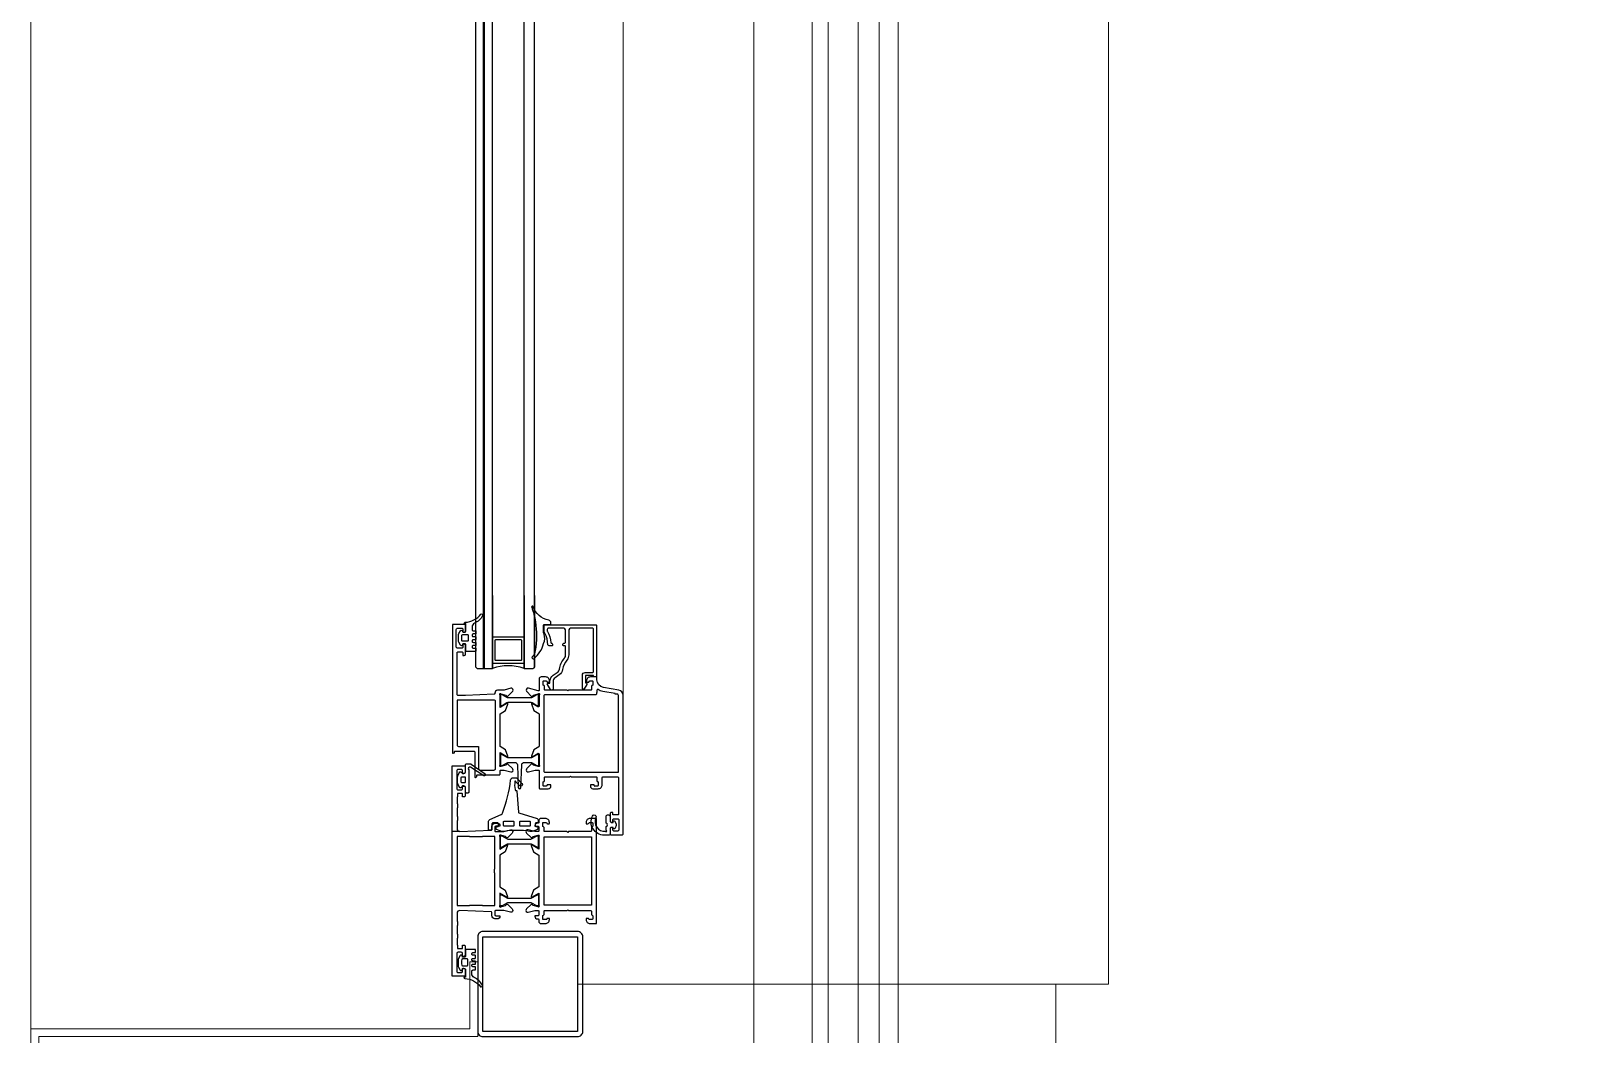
# Model space of a CAD drawing. Extents: x -1439 to 34962, y -872 to 8330.
# Drawn here: x 30693.8 to 30752.7, y 2592.6 to 2630.8 of the extents above; entities that cross this region are included whole.
import ezdxf

# ---------------------------------------------------------------- set-up
doc = ezdxf.new("R2010")
doc.units = 0
doc.layers.get('0').update_dxf_attribs({"color": 9, "lineweight": 9})
for name, color, linetype, lineweight in [('06D', 9, 'Continuous', 9), ('10', 9, 'Continuous', 9), ('10A', 9, 'Continuous', 9), ('14', 9, 'Continuous', 9), ('15', 9, 'Continuous', 9)]:
    doc.layers.add(name, color=color, linetype=linetype, lineweight=lineweight)

# ---------------------------------------------------------------- blocks, each defined once
blk = doc.blocks.new('p-dograma-catikati')
at = {"layer": '06D'}
for points in [[(-4, -0.021), (-4, -674.374)], [(1.5, -674.375), (1.5, -0.021)]]:
    blk.add_lwpolyline(points, dxfattribs=at)
at = {"layer": '15', "elevation": 0}
for points in [[(-1.17, -538.87), (-1.17, -408.245), (-1.77, -408.245), (-1.77, -538.87), (-1.17, -538.87)], [(-0.03, -538.87), (-0.03, -408.245), (0.77, -408.245), (0.77, -538.87), (-0.03, -538.87)]]:
    blk.add_lwpolyline(points, dxfattribs=at)
blk = doc.blocks.new('ciftkanatdograma_pr2')
at = {"layer": '06D'}
for points in [[(-0.3, 17), (-149.7, 17)], [(-7.711, -5.535), (-141.935, -5.535)], [(-1.997, -22), (-1.997, -24), (-148, -24), (-148, -22)]]:
    blk.add_lwpolyline(points, dxfattribs=at)
at = {"layer": '10', "lineweight": 25, "ltscale": 0.5}
for p, q in [((-142.196, 0.681), (-142.196, 0.977)), ((-133.22, -0.563), (-135.995, -0.563)), ((-134.795, -0.563), (-134.795, -1.763)), ((-133.22, -1.763), (-135.995, -1.763)), ((-133.22, -2.163), (-135.945, -2.163)), ((-133.22, -2.163), (-135.489, -2.163))]:
    blk.add_line(p, q, dxfattribs=at)
for points in [[(-147.789, 0.486, -0.220745), (-148.099, -0.108, 0.651907), (-148.043, -0.177, 0.176952), (-147.751, 0.138, -0.281357), (-147.608, 0.227), (-147.527, 0.227), (-147.513, 0.227), (-147.506, 0.226), (-147.499, 0.224), (-147.491, 0.221), (-147.484, 0.217), (-147.478, 0.212), (-147.473, 0.206), (-147.468, 0.199), (-147.465, 0.191), (-147.463, 0.177), (-147.463, 0.101), (-147.463, 0.098), (-147.462, 0.095), (-147.461, 0.092), (-147.46, 0.089), (-147.457, 0.087), (-147.455, 0.084), (-147.452, 0.083), (-147.449, 0.082), (-147.443, 0.081), (-147.363, 0.081), (-147.36, 0.081), (-147.357, 0.082), (-147.354, 0.083), (-147.352, 0.084), (-147.349, 0.087), (-147.347, 0.089), (-147.345, 0.092), (-147.344, 0.095), (-147.343, 0.101), (-147.343, 0.177), (-147.343, 0.184), (-147.341, 0.191), (-147.338, 0.199), (-147.334, 0.206), (-147.329, 0.212), (-147.322, 0.217), (-147.315, 0.221), (-147.308, 0.224), (-147.293, 0.227), (-147.286, 0.226), (-147.279, 0.224), (-147.271, 0.221), (-147.264, 0.217), (-147.258, 0.212), (-147.253, 0.206), (-147.248, 0.199), (-147.245, 0.191), (-147.243, 0.177), (-147.243, 0.101), (-147.243, 0.098), (-147.242, 0.095), (-147.241, 0.092), (-147.24, 0.089), (-147.237, 0.087), (-147.235, 0.084), (-147.232, 0.083), (-147.229, 0.082), (-147.223, 0.081), (-147.143, 0.081), (-147.14, 0.081), (-147.137, 0.082), (-147.134, 0.083), (-147.132, 0.084), (-147.129, 0.087), (-147.127, 0.089), (-147.125, 0.092), (-147.124, 0.095), (-147.123, 0.101), (-147.123, 0.177), (-147.123, 0.184), (-147.121, 0.191), (-147.118, 0.199), (-147.114, 0.206), (-147.109, 0.212), (-147.102, 0.217), (-147.095, 0.221), (-147.088, 0.224), (-147.073, 0.227), (-147.066, 0.226), (-147.059, 0.224), (-147.051, 0.221), (-147.044, 0.217), (-147.038, 0.212), (-147.033, 0.206), (-147.028, 0.199), (-147.025, 0.191), (-147.023, 0.177), (-147.023, 0.101), (-147.023, 0.098), (-147.022, 0.095), (-147.021, 0.092), (-147.02, 0.089), (-147.017, 0.087), (-147.015, 0.084), (-147.012, 0.083), (-147.009, 0.082), (-147.003, 0.081), (-146.923, 0.081), (-146.92, 0.081), (-146.917, 0.082), (-146.914, 0.083), (-146.912, 0.084), (-146.909, 0.087), (-146.907, 0.089), (-146.905, 0.092), (-146.904, 0.095), (-146.903, 0.101), (-146.903, 0.177), (-146.903, 0.184), (-146.901, 0.191), (-146.898, 0.199), (-146.894, 0.206), (-146.889, 0.212), (-146.882, 0.217), (-146.875, 0.221), (-146.868, 0.224), (-146.853, 0.227), (-146.846, 0.226), (-146.839, 0.224), (-146.831, 0.221), (-146.824, 0.217), (-146.818, 0.212), (-146.813, 0.206), (-146.808, 0.199), (-146.805, 0.191), (-146.803, 0.177), (-146.803, 0.101), (-146.803, 0.098), (-146.802, 0.095), (-146.801, 0.092), (-146.8, 0.089), (-146.797, 0.087), (-146.795, 0.084), (-146.792, 0.083), (-146.789, 0.082), (-146.783, 0.081), (-146.703, 0.081), (-146.7, 0.081), (-146.697, 0.082), (-146.694, 0.083), (-146.692, 0.084), (-146.689, 0.087), (-146.687, 0.089), (-146.685, 0.092), (-146.684, 0.095), (-146.683, 0.101), (-146.683, 0.439, 0.414214), (-146.713, 0.469), (-146.944, 0.469, -0.414214), (-146.974, 0.499), (-146.974, 0.564, -0.291535), (-146.963, 0.582), (-146.915, 0.602, 0.613042), (-146.912, 0.664), (-147.031, 0.727, 0.127095), (-147.094, 0.744), (-147.294, 0.744, 0.127095), (-147.357, 0.727), (-147.466, 0.67, 0.585233), (-147.466, 0.6), (-147.419, 0.576, -0.167811), (-147.414, 0.564), (-147.414, 0.499, -0.414214), (-147.444, 0.469), (-147.739, 0.469), (-147.739, 0.532, 0.394677), (-147.789, 0.486)], [(-136.939, -0.657, -0.459137), (-136.975, -0.629), (-137.029, 0.465), (-137.029, 0.735, -0.414214), (-136.979, 0.785), (-135.399, 0.785, -0.414214), (-135.369, 0.755), (-135.369, 0.595, -0.414214), (-135.399, 0.565), (-135.499, 0.565), (-135.499, 0.515, 0.414214), (-135.449, 0.465), (-135.139, 0.465, 0.414214), (-135.069, 0.535), (-135.069, 0.555, 0.414214), (-135.079, 0.565), (-135.179, 0.565, -0.414214), (-135.229, 0.615), (-135.229, 0.765, -0.414214), (-135.179, 0.815), (-134.509, 0.815, -0.414214), (-134.459, 0.765), (-134.459, 0.615, -0.414214), (-134.509, 0.565), (-134.609, 0.565, 0.414214), (-134.619, 0.555), (-134.619, 0.535, 0.414214), (-134.549, 0.465), (-134.329, 0.465, 0.414214), (-134.319, 0.475), (-134.319, 0.955, 0.414214), (-134.329, 0.965), (-139.194, 0.965, 0.535184), (-139.217, 0.931), (-139.199, 0.887), (-139.169, 0.887, -0.414214), (-139.139, 0.857), (-139.139, 0.145, -0.414214), (-139.169, 0.115), (-140.114, 0.115, 0.535184), (-140.137, 0.081), (-140.127, 0.056, 0.302776), (-140.099, 0.037), (-140.069, 0.037, -0.414214), (-140.039, 0.007), (-140.039, -0.825, 0.414214), (-140.009, -0.855), (-139.891, -0.855, -0.414214), (-139.861, -0.885), (-139.861, -1), (-139.931, -1.261, 0.700084), (-139.823, -1.336), (-139.805, -1.324), (-139.634, -1.151, 0.607471), (-139.649, -1.091, -0.283637), (-139.672, -1.069), (-139.721, -0.885, -1.229391), (-139.671, -0.855), (-139.197, -0.855), (-139.359, -1.121, 0.859449), (-139.329, -1.147), (-139.084, -1.054), (-138.962, -0.855), (-137.718, -0.855), (-137.596, -1.054), (-137.351, -1.147, 0.859449), (-137.321, -1.121), (-137.483, -0.855), (-137.009, -0.855, -1.229391), (-136.959, -0.885), (-137.008, -1.069, -0.283637), (-137.03, -1.091, 0.607471), (-137.046, -1.151), (-136.875, -1.324), (-136.857, -1.336, 0.700084), (-136.749, -1.261), (-136.819, -1), (-136.819, -0.755, 0.474196), (-136.939, -0.657)], [(-134.238, 0.475, 0.220745), (-133.928, -0.119, -0.651907), (-133.984, -0.188, -0.176952), (-134.276, 0.128, 0.281357), (-134.419, 0.216), (-134.5, 0.216), (-134.514, 0.216), (-134.521, 0.215), (-134.528, 0.214), (-134.536, 0.211), (-134.543, 0.207), (-134.549, 0.201), (-134.554, 0.195), (-134.558, 0.188), (-134.561, 0.181), (-134.564, 0.166), (-134.564, 0.09), (-134.564, 0.087), (-134.564, 0.084), (-134.566, 0.081), (-134.567, 0.079), (-134.569, 0.076), (-134.572, 0.074), (-134.575, 0.072), (-134.578, 0.071), (-134.584, 0.07), (-134.664, 0.07), (-134.666, 0.07), (-134.669, 0.071), (-134.672, 0.072), (-134.675, 0.074), (-134.678, 0.076), (-134.68, 0.079), (-134.682, 0.081), (-134.683, 0.084), (-134.684, 0.09), (-134.684, 0.166), (-134.684, 0.173), (-134.686, 0.181), (-134.689, 0.188), (-134.693, 0.195), (-134.698, 0.201), (-134.705, 0.207), (-134.712, 0.211), (-134.719, 0.214), (-134.734, 0.216), (-134.741, 0.215), (-134.748, 0.214), (-134.756, 0.211), (-134.763, 0.207), (-134.769, 0.201), (-134.774, 0.195), (-134.778, 0.188), (-134.781, 0.181), (-134.784, 0.166), (-134.784, 0.09), (-134.784, 0.087), (-134.784, 0.084), (-134.786, 0.081), (-134.787, 0.079), (-134.789, 0.076), (-134.792, 0.074), (-134.795, 0.072), (-134.798, 0.071), (-134.804, 0.07), (-134.884, 0.07), (-134.886, 0.07), (-134.889, 0.071), (-134.892, 0.072), (-134.895, 0.074), (-134.898, 0.076), (-134.9, 0.079), (-134.902, 0.081), (-134.903, 0.084), (-134.904, 0.09), (-134.904, 0.166), (-134.904, 0.173), (-134.906, 0.181), (-134.909, 0.188), (-134.913, 0.195), (-134.918, 0.201), (-134.925, 0.207), (-134.932, 0.211), (-134.939, 0.214), (-134.954, 0.216), (-134.961, 0.215), (-134.968, 0.214), (-134.976, 0.211), (-134.983, 0.207), (-134.989, 0.201), (-134.994, 0.195), (-134.998, 0.188), (-135.001, 0.181), (-135.004, 0.166), (-135.004, 0.09), (-135.004, 0.087), (-135.004, 0.084), (-135.006, 0.081), (-135.007, 0.079), (-135.009, 0.076), (-135.012, 0.074), (-135.015, 0.072), (-135.018, 0.071), (-135.024, 0.07), (-135.104, 0.07), (-135.106, 0.07), (-135.109, 0.071), (-135.112, 0.072), (-135.115, 0.074), (-135.118, 0.076), (-135.12, 0.079), (-135.122, 0.081), (-135.123, 0.084), (-135.124, 0.09), (-135.124, 0.166), (-135.124, 0.173), (-135.126, 0.181), (-135.129, 0.188), (-135.133, 0.195), (-135.138, 0.201), (-135.145, 0.207), (-135.152, 0.211), (-135.159, 0.214), (-135.174, 0.216), (-135.181, 0.215), (-135.188, 0.214), (-135.196, 0.211), (-135.203, 0.207), (-135.209, 0.201), (-135.214, 0.195), (-135.218, 0.188), (-135.221, 0.181), (-135.224, 0.166), (-135.224, 0.09), (-135.224, 0.087), (-135.224, 0.084), (-135.226, 0.081), (-135.227, 0.079), (-135.229, 0.076), (-135.232, 0.074), (-135.235, 0.072), (-135.238, 0.071), (-135.244, 0.07), (-135.324, 0.07), (-135.326, 0.07), (-135.329, 0.071), (-135.332, 0.072), (-135.335, 0.074), (-135.338, 0.076), (-135.34, 0.078), (-135.342, 0.081), (-135.343, 0.084), (-135.344, 0.09), (-135.344, 0.428, -0.414214), (-135.314, 0.458), (-135.083, 0.458, 0.414214), (-135.053, 0.488), (-135.053, 0.553, 0.291535), (-135.064, 0.571), (-135.112, 0.591, -0.613042), (-135.114, 0.654), (-134.995, 0.717, -0.127095), (-134.933, 0.733), (-134.733, 0.733, -0.127095), (-134.67, 0.717), (-134.561, 0.66, -0.585233), (-134.561, 0.59), (-134.608, 0.565, 0.167811), (-134.613, 0.553), (-134.613, 0.488, 0.414214), (-134.583, 0.458), (-134.288, 0.458), (-134.288, 0.522, -0.394677), (-134.238, 0.475)], [(-142.193, -1.981, 0.081633), (-142.193, -1.001), (-142.193, -0.921, -0.104779), (-142.177, -0.848), (-142.117, -0.713, -0.296563), (-142.099, -0.701), (-142.033, -0.701, -0.414214), (-142.003, -0.731), (-142.003, -0.766, 0.414214), (-141.978, -0.791), (-141.898, -0.791, 0.414214), (-141.873, -0.766), (-141.873, -0.576, 0.414214), (-141.908, -0.541), (-142.123, -0.541, -0.414214), (-142.143, -0.521), (-142.143, -0.431, -0.414214), (-142.123, -0.411), (-141.833, -0.411, -0.285747), (-141.743, -0.467), (-141.552, -0.895, 0.189764), (-141.498, -0.944, 0.061836), (-140.241, -1.251, -0.380587), (-140.153, -1.351), (-140.153, -1.431, -0.203536), (-140.183, -1.503), (-140.371, -1.684, -0.999219), (-140.454, -1.598), (-140.303, -1.451, 0.950364), (-140.301, -1.411, 0.068684), (-140.601, -1.421, 0.364538), (-140.643, -1.471, -0.394287), (-140.661, -1.491), (-141.464, -1.546, 0.309555), (-141.486, -1.563), (-141.705, -2.266, -0.328426), (-141.753, -2.301), (-141.848, -2.301, -0.414214), (-141.873, -2.276), (-141.873, -2.216, 0.414214), (-141.898, -2.191), (-141.978, -2.191, 0.414214), (-142.003, -2.216), (-142.003, -2.251, -0.414214), (-142.033, -2.281), (-142.099, -2.281, -0.296563), (-142.117, -2.269), (-142.177, -2.134, -0.104779), (-142.193, -2.061), (-142.193, -1.981)], [(-145.62, -2.325, 0.414222), (-145.7, -2.405), (-145.7, -2.575, 0.414214), (-145.55, -2.725), (-145.51, -2.725, 0.414214), (-145.5, -2.715), (-145.5, -2.654, 0.366034), (-145.525, -2.624, -0.365977), (-145.55, -2.595), (-145.55, -2.505, -0.414214), (-145.52, -2.475), (-145.41, -2.475, -0.365977), (-145.38, -2.5, 0.365977), (-145.351, -2.525), (-145.23, -2.525, -0.414214), (-145.2, -2.555), (-145.2, -3.395), (-145.17, -3.425), (-145.2, -3.455), (-145.2, -4.295, -0.414214), (-145.23, -4.325), (-145.351, -4.325, 0.365977), (-145.38, -4.35, -0.365977), (-145.41, -4.375), (-145.52, -4.375, -0.414214), (-145.55, -4.345), (-145.55, -4.255, -0.365977), (-145.525, -4.225, 0.366034), (-145.5, -4.195), (-145.5, -4.135, 0.414214), (-145.51, -4.125), (-145.55, -4.125, 0.414214), (-145.7, -4.275), (-145.7, -4.515, 0.414214), (-145.69, -4.525), (-141.71, -4.525, 0.414214), (-141.7, -4.515), (-141.7, -4.275, 0.414214), (-141.85, -4.125), (-141.89, -4.125, 0.414214), (-141.9, -4.135), (-141.9, -4.195, 0.366034), (-141.875, -4.225, -0.365977), (-141.85, -4.255), (-141.85, -4.345, -0.414214), (-141.88, -4.375), (-141.99, -4.375, -0.365977), (-142.02, -4.35, 0.365977), (-142.049, -4.325), (-142.17, -4.325, -0.414214), (-142.2, -4.295), (-142.2, -3.455), (-142.23, -3.425), (-142.2, -3.395), (-142.2, -2.555, -0.414214), (-142.17, -2.525), (-142.049, -2.525, 0.365977), (-142.02, -2.5, -0.365977), (-141.99, -2.475), (-141.88, -2.475, -0.414214), (-141.85, -2.505), (-141.85, -2.595, -0.365977), (-141.875, -2.624, 0.366034), (-141.9, -2.654), (-141.9, -2.715, 0.414214), (-141.89, -2.725), (-141.85, -2.725, 0.414214), (-141.7, -2.575), (-141.7, -2.405, 0.414214), (-141.78, -2.325), (-141.85, -2.325, -0.414214), (-141.88, -2.295), (-141.88, -2.275, 0.414214), (-141.98, -2.175), (-141.99, -2.175, 0.414214), (-142, -2.185), (-142, -2.295, -0.414214), (-142.03, -2.325), (-142.17, -2.325, -0.414214), (-142.2, -2.295), (-142.2, -2.179), (-142.13, -1.918, 0.700084), (-142.238, -1.843), (-142.256, -1.856), (-142.427, -2.029, 0.607471), (-142.411, -2.089, -0.283637), (-142.389, -2.11), (-142.339, -2.294, -1.229391), (-142.39, -2.325), (-142.864, -2.325), (-142.702, -2.06, 0.713664), (-142.727, -2.031), (-142.976, -2.125), (-143.098, -2.325), (-144.302, -2.325), (-144.424, -2.125), (-144.673, -2.031, 0.713664), (-144.698, -2.06), (-144.536, -2.325), (-145.01, -2.325, -1.229391), (-145.061, -2.294), (-145.011, -2.11, -0.283637), (-144.989, -2.089, 0.607471), (-144.973, -2.029), (-145.144, -1.856), (-145.162, -1.843, 0.700084), (-145.27, -1.918), (-145.2, -2.179), (-145.2, -2.295, -0.414214), (-145.23, -2.325), (-145.37, -2.325, -0.414214), (-145.4, -2.295), (-145.4, -2.185, 0.414214), (-145.41, -2.175), (-145.42, -2.175, 0.414214), (-145.52, -2.275), (-145.52, -2.295, -0.414214), (-145.55, -2.325), (-145.62, -2.325)]]:
    blk.add_lwpolyline(points, format="xyb", dxfattribs=at)
for points in [[(-140.88, 0.775), (-140.88, 0.785), (-141.147, 0.785), (-141.147, 0.775), (-141.297, 0.775), (-141.297, 0.785), (-141.627, 0.785), (-141.627, 0.775), (-141.777, 0.775), (-141.777, 0.785), (-142.096, 0.785, 0.425337), (-142.196, 0.682), (-142.151, -0.506, 0.403083), (-142.121, -0.535), (-142, -0.535, -0.414214), (-141.88, -0.655), (-141.88, -0.745, -0.414214), (-141.98, -0.845), (-141.99, -0.845, -0.414214), (-142, -0.835), (-142, -0.685, 0.414214), (-142.03, -0.655), (-142.17, -0.655, 0.414214), (-142.2, -0.685), (-142.2, -0.99), (-142.13, -1.251, -0.700084), (-142.238, -1.326), (-142.256, -1.314), (-142.427, -1.141, -0.607471), (-142.411, -1.081, 0.283637), (-142.389, -1.059), (-142.339, -0.875, 1.229391), (-142.39, -0.845), (-142.864, -0.845), (-142.701, -1.111, -0.859449), (-142.732, -1.137), (-142.976, -1.044), (-143.098, -0.845), (-144.302, -0.845), (-144.424, -1.044), (-144.668, -1.137, -0.859449), (-144.699, -1.111), (-144.536, -0.845), (-145.01, -0.845, 1.229391), (-145.061, -0.875), (-145.011, -1.059, 0.283637), (-144.989, -1.081, -0.607471), (-144.973, -1.141), (-145.144, -1.314), (-145.162, -1.326, -0.700084), (-145.27, -1.251), (-145.2, -0.99), (-145.2, -0.685, 0.414214), (-145.23, -0.655), (-145.37, -0.655, 0.414214), (-145.4, -0.685), (-145.4, -0.835, -0.414214), (-145.41, -0.845), (-145.42, -0.845, -0.414214), (-145.52, -0.745), (-145.52, -0.655, -0.414214), (-145.4, -0.535), (-145.279, -0.535, 0.403083), (-145.249, -0.506), (-145.204, 0.682, 0.425337), (-145.304, 0.785), (-145.623, 0.785), (-145.623, 0.775), (-145.773, 0.775), (-145.773, 0.785), (-146.103, 0.785), (-146.103, 0.775), (-146.253, 0.775), (-146.253, 0.785), (-146.52, 0.785), (-146.52, 0.775), (-146.65, 0.775), (-146.65, 0.605, 0.414214), (-146.62, 0.575), (-146.52, 0.575), (-146.52, 0.525, -0.414214), (-146.57, 0.475), (-146.88, 0.475, -0.414214), (-146.95, 0.545), (-146.95, 0.565, -0.414214), (-146.94, 0.575), (-146.84, 0.575, 0.414214), (-146.79, 0.625), (-146.79, 0.745, 0.414214), (-146.84, 0.795), (-147.51, 0.795, 0.414214), (-147.56, 0.745), (-147.56, 0.625, 0.414214), (-147.51, 0.575), (-147.41, 0.575, -0.414214), (-147.4, 0.565), (-147.4, 0.545, -0.414214), (-147.47, 0.475), (-147.69, 0.475, -0.414214), (-147.7, 0.485), (-147.7, 0.965, -0.414214), (-147.69, 0.975), (-139.71, 0.975, -0.414214), (-139.7, 0.965), (-139.7, 0.485, -0.414214), (-139.71, 0.475), (-139.93, 0.475, -0.414214), (-140, 0.545), (-140, 0.565, -0.414214), (-139.99, 0.575), (-139.89, 0.575, 0.414214), (-139.84, 0.625), (-139.84, 0.745, 0.414214), (-139.89, 0.795), (-140.56, 0.795, 0.414214), (-140.61, 0.745), (-140.61, 0.625, 0.414214), (-140.56, 0.575), (-140.46, 0.575, -0.414214), (-140.45, 0.565), (-140.45, 0.545, -0.414214), (-140.52, 0.475), (-140.83, 0.475, -0.414214), (-140.88, 0.525), (-140.88, 0.575), (-140.78, 0.575, 0.414214), (-140.75, 0.605), (-140.75, 0.775)], [(-147.279, 0.61, 0.359904), (-147.303, 0.581), (-147.303, 0.405, 0.414214), (-147.273, 0.375), (-147.073, 0.375, 0.414214), (-147.043, 0.405), (-147.043, 0.581, 0.359904), (-147.068, 0.61, 0.094739)], [(-140.515, 0.469, 0.414214), (-140.48, 0.504), (-140.48, 0.584, 0.186103), (-140.484, 0.594), (-140.524, 0.636, -0.501687), (-140.513, 0.699), (-140.424, 0.745, -0.118551), (-140.345, 0.764), (-140.115, 0.764, -0.118551), (-140.035, 0.745), (-139.947, 0.699, -0.501687), (-139.936, 0.636), (-139.976, 0.594, 0.186103), (-139.98, 0.584), (-139.98, 0.504, 0.414214), (-139.945, 0.469), (-139.665, 0.469, -0.414214), (-139.625, 0.429), (-139.625, 0.284, -0.176484), (-139.636, 0.252), (-140.009, -0.282, -0.940455), (-140.073, -0.234), (-139.755, 0.271, 0.992608), (-139.855, 0.337), (-140.695, 0.337, -0.414214), (-140.735, 0.377), (-140.735, 0.429, -0.414214), (-140.695, 0.469)], [(-140.32, 0.474, -0.414214), (-140.345, 0.499), (-140.345, 0.599, -0.414214), (-140.32, 0.624), (-140.14, 0.624, -0.414214), (-140.115, 0.599), (-140.115, 0.499, -0.414214), (-140.14, 0.474)], [(-138.969, -0.035), (-139.809, -0.035, 0.414214), (-139.859, -0.085), (-139.859, -0.625, 0.414214), (-139.809, -0.675), (-137.249, -0.675, 0.414214), (-137.199, -0.625), (-137.199, 0.785), (-138.909, 0.785, 0.414214), (-138.959, 0.735), (-138.959, -0.025, -0.414214)], [(-134.727, 0.599, -0.359904), (-134.703, 0.57), (-134.703, 0.394, -0.414214), (-134.733, 0.364), (-134.933, 0.364, -0.414214), (-134.963, 0.394), (-134.963, 0.57, -0.359904), (-134.938, 0.599, -0.094739)], [(-150, -3.8, 0.414214), (-149.8, -4), (-146.2, -4, 0.414214), (-146, -3.8), (-146, -0.2, 0.414214), (-146.2, 0), (-149.8, 0, 0.414214), (-150, -0.2)], [(-144.735, -2.006, 0.131652), (-144.722, -2.056), (-144.615, -2.243, -0.131652), (-144.61, -2.258), (-144.61, -2.283, -0.414214), (-144.64, -2.313), (-145, -2.313, -0.414214), (-145.03, -2.283), (-145.03, -2.258, -0.131652), (-145.026, -2.243), (-144.919, -2.056, 0.131652), (-144.905, -2.006), (-144.905, -1.16, 0.131652), (-144.919, -1.11), (-145.026, -0.924, -0.131652), (-145.03, -0.909), (-145.03, -0.883, -0.414214), (-145, -0.853), (-144.64, -0.853, -0.414214), (-144.61, -0.883), (-144.61, -0.909, -0.131652), (-144.615, -0.924), (-144.722, -1.11, 0.131652), (-144.735, -1.16)], [(-142.665, -2.006, -0.131652), (-142.678, -2.056), (-142.786, -2.243, 0.131652), (-142.79, -2.258), (-142.79, -2.283, 0.414214), (-142.76, -2.313), (-142.4, -2.313, 0.414214), (-142.37, -2.283), (-142.37, -2.258, 0.131652), (-142.374, -2.243), (-142.481, -2.056, -0.131652), (-142.495, -2.006), (-142.495, -1.16, -0.131652), (-142.481, -1.11), (-142.374, -0.924, 0.131652), (-142.37, -0.909), (-142.37, -0.883, 0.414214), (-142.4, -0.853), (-142.76, -0.853, 0.414214), (-142.79, -0.883), (-142.79, -0.909, 0.131652), (-142.786, -0.924), (-142.678, -1.11, -0.131652), (-142.665, -1.16)], [(-141.803, -1.349, -0.414214), (-141.833, -1.379), (-141.963, -1.379, -0.414214), (-141.993, -1.349), (-141.993, -1.009, -0.414214), (-141.963, -0.979), (-141.833, -0.979, -0.414214), (-141.803, -1.009)], [(-139.665, -1.676, -0.403142), (-139.569, -1.775), (-139.569, -2.016, -0.131652), (-139.583, -2.066), (-139.69, -2.253, 0.131652), (-139.694, -2.268), (-139.694, -2.293, 0.414214), (-139.664, -2.323), (-139.304, -2.323, 0.414214), (-139.274, -2.293), (-139.274, -2.268, 0.131652), (-139.278, -2.253), (-139.386, -2.066, -0.131652), (-139.399, -2.016), (-139.399, -1.17, -0.131652), (-139.386, -1.12), (-139.278, -0.934, 0.131652), (-139.274, -0.919), (-139.274, -0.893, 0.414214), (-139.304, -0.863), (-139.664, -0.863, 0.414214), (-139.694, -0.893), (-139.694, -0.919, 0.131652), (-139.69, -0.934), (-139.583, -1.12, -0.131652), (-139.569, -1.17), (-139.569, -1.411, -0.403142), (-139.665, -1.511), (-140.521, -1.543, 0.962756), (-140.521, -1.643)], [(-137.283, -2.008, -0.131652), (-137.296, -2.058), (-137.404, -2.244, 0.131652), (-137.408, -2.259), (-137.408, -2.285, 0.414214), (-137.378, -2.315), (-137.018, -2.315, 0.414214), (-136.988, -2.285), (-136.988, -2.259, 0.131652), (-136.992, -2.244), (-137.099, -2.058, -0.131652), (-137.113, -2.008), (-137.113, -1.161, -0.131652), (-137.099, -1.111), (-136.992, -0.925, 0.131652), (-136.988, -0.91), (-136.988, -0.885, 0.414214), (-137.018, -0.855), (-137.378, -0.855, 0.414214), (-137.408, -0.885), (-137.408, -0.91, 0.131652), (-137.404, -0.925), (-137.296, -1.111, -0.131652), (-137.283, -1.161)], [(-137.099, -1.12), (-136.992, -0.934, 0.131652), (-136.988, -0.919), (-136.988, -0.893, 0.414214), (-137.018, -0.863), (-137.378, -0.863, 0.414214), (-137.408, -0.893), (-137.408, -0.919, 0.131652), (-137.404, -0.934), (-137.296, -1.12, -0.131652), (-137.283, -1.17), (-137.283, -2.016, -0.131652), (-137.296, -2.066), (-137.404, -2.253, 0.131652), (-137.408, -2.268), (-137.408, -2.293, 0.414214), (-137.378, -2.323), (-137.018, -2.323, 0.414214), (-136.988, -2.293), (-136.988, -2.268, 0.131652), (-136.992, -2.253), (-137.099, -2.066, -0.131652), (-137.113, -2.016), (-137.113, -1.17, -0.131652)], [(-135.695, -0.693, -0.414214), (-135.665, -0.663), (-134.925, -0.663, -0.414214), (-134.895, -0.693), (-134.895, -1.633, -0.414214), (-134.925, -1.663), (-135.665, -1.663, -0.414214), (-135.695, -1.633)], [(-141.803, -1.969, -0.414214), (-141.833, -1.999), (-141.963, -1.999, -0.414214), (-141.993, -1.969), (-141.993, -1.629, -0.414214), (-141.963, -1.599), (-141.833, -1.599, -0.414214), (-141.803, -1.629)], [(-136.668, -2.535, 0.365977), (-136.639, -2.51, -0.365977), (-136.609, -2.485), (-136.499, -2.485, -0.414214), (-136.469, -2.515), (-136.469, -2.605, -0.365977), (-136.494, -2.634, 0.366034), (-136.519, -2.664), (-136.519, -2.725, 0.414214), (-136.509, -2.735), (-136.469, -2.735, 0.414214), (-136.319, -2.585), (-136.319, -2.415, 0.414214), (-136.399, -2.335), (-136.819, -2.335, -0.493043), (-136.848, -2.297), (-136.749, -1.928, 0.700084), (-136.857, -1.853), (-136.875, -1.866), (-137.046, -2.039, 0.607471), (-137.03, -2.099, -0.283637), (-137.008, -2.12), (-136.959, -2.304, -1.229391), (-137.009, -2.335), (-137.43, -2.335, -0.585524), (-137.455, -2.289), (-137.322, -2.07, 0.713664), (-137.346, -2.041), (-137.596, -2.135), (-137.709, -2.32, -0.261412), (-137.734, -2.335), (-138.946, -2.335, -0.261412), (-138.971, -2.32), (-139.084, -2.135), (-139.334, -2.041, 0.713664), (-139.358, -2.07), (-139.225, -2.289, -0.585524), (-139.25, -2.335), (-139.671, -2.335, -1.229391), (-139.721, -2.304), (-139.672, -2.12, -0.283637), (-139.649, -2.099, 0.607471), (-139.634, -2.039), (-139.805, -1.866), (-139.823, -1.853, 0.700084), (-139.931, -1.928), (-139.861, -2.189), (-139.861, -2.305, -0.414214), (-139.891, -2.335), (-140.539, -2.335, 0.414214), (-140.569, -2.365), (-140.569, -2.685, 0.414222), (-140.469, -2.785), (-140.429, -2.785, 0.414214), (-140.419, -2.775), (-140.419, -2.664, 0.366034), (-140.444, -2.634, -0.365977), (-140.469, -2.605), (-140.469, -2.515, -0.414214), (-140.439, -2.485), (-140.329, -2.485, -0.365977), (-140.3, -2.51, 0.365977), (-140.27, -2.535), (-140.149, -2.535, -0.414214), (-140.119, -2.565), (-140.119, -3.505), (-140.089, -3.535), (-140.119, -3.565), (-140.119, -4.505, -0.414214), (-140.149, -4.535), (-140.27, -4.535, 0.365977), (-140.3, -4.56, -0.365977), (-140.329, -4.585), (-140.439, -4.585, -0.414214), (-140.469, -4.555), (-140.469, -4.465, -0.365977), (-140.444, -4.435, 0.366034), (-140.419, -4.405), (-140.419, -4.295, 0.414214), (-140.429, -4.285), (-140.469, -4.285, 0.414214), (-140.569, -4.385), (-140.569, -4.585, 0.414214), (-140.419, -4.735), (-140.149, -4.735, -0.414214), (-140.119, -4.765), (-140.119, -5.325, -0.414214), (-140.149, -5.355), (-141.539, -5.355, -0.414214), (-141.569, -5.325), (-141.569, -5.165, -0.414214), (-141.539, -5.135), (-141.469, -5.135), (-141.469, -5.085, 0.414214), (-141.519, -5.035), (-141.774, -5.035, 0.414214), (-141.844, -5.105), (-141.844, -5.125, 0.414214), (-141.834, -5.135), (-141.759, -5.135, -0.414214), (-141.709, -5.185), (-141.709, -5.325, -0.414214), (-141.759, -5.375), (-142.129, -5.375, -0.414214), (-142.179, -5.325), (-142.179, -5.185, -0.414214), (-142.129, -5.135), (-142.054, -5.135, 0.414214), (-142.044, -5.125), (-142.044, -5.105, 0.414214), (-142.114, -5.035), (-142.289, -5.035, 0.414214), (-142.319, -5.065), (-142.319, -5.505, 0.414214), (-142.289, -5.535), (-137.019, -5.535, 0.363975), (-136.822, -5.369), (-136.719, -4.783, -0.36397), (-136.423, -4.535), (-136.349, -4.535, 0.414214), (-136.319, -4.505), (-136.319, -4.285, 0.414214), (-136.469, -4.135), (-136.509, -4.135, 0.414214), (-136.519, -4.145), (-136.519, -4.205, 0.366034), (-136.494, -4.235, -0.365977), (-136.469, -4.265), (-136.469, -4.355, -0.414214), (-136.499, -4.385), (-136.609, -4.385, -0.365977), (-136.639, -4.36, 0.365977), (-136.668, -4.335), (-136.789, -4.335, -0.414214), (-136.819, -4.305), (-136.819, -3.465), (-136.849, -3.435), (-136.819, -3.405), (-136.819, -2.565, -0.414214), (-136.789, -2.535)], [(-134.325, -2.533), (-134.325, -2.753, 0.414214), (-134.295, -2.783), (-134.257, -2.783, 0.356389), (-134.159, -2.703, -0.262181), (-133.645, -2.11, 0.316752), (-133.625, -2.082, 0.499585), (-133.664, -2.053, -0.048291), (-134.219, -2.195, -0.086497), (-135.318, -2.192, -0.16681), (-135.546, -2.08, 0.169383), (-135.566, -2.066), (-135.579, -2.063, 0.513067), (-135.626, -2.129, 0.159858), (-135.051, -2.509, 0.178819), (-134.685, -2.527), (-134.665, -2.517, -0.13005), (-134.616, -2.503), (-134.355, -2.503, -0.414214)], [(-137.02, -5.355, 0.207097), (-136.969, -5.333), (-136.969, -5.235), (-136.951, -5.235), (-136.867, -4.756, -0.106114), (-136.795, -4.581, 0.602221), (-136.82, -4.535), (-136.869, -4.535, -0.162278), (-136.929, -4.515), (-136.969, -4.515, -0.414214), (-136.999, -4.485), (-136.999, -2.565, 0.414214), (-137.049, -2.515), (-139.889, -2.515, 0.414214), (-139.939, -2.565), (-139.939, -5.355)], [(-135.138, -3.314), (-135.138, -3.274, -0.414214), (-135.108, -3.244), (-135.068, -3.244, -0.414214), (-135.038, -3.274), (-135.038, -3.294, 0.414214), (-134.988, -3.344), (-134.558, -3.344, 0.414214), (-134.458, -3.244), (-134.458, -2.695, 0.414214), (-134.508, -2.645), (-134.56, -2.645, 0.127567), (-134.594, -2.653, -0.09888), (-135.012, -2.787, 0.367727), (-135.038, -2.816, -0.399482), (-135.068, -2.844), (-135.108, -2.844, -0.414214), (-135.138, -2.814), (-135.138, -2.723, -0.400329), (-135.091, -2.673, 0.114933), (-134.654, -2.55, -0.127017), (-134.557, -2.525), (-134.368, -2.525, -0.414214), (-134.338, -2.555), (-134.338, -4.495, -0.414214), (-134.368, -4.525), (-136.288, -4.525, -0.414214), (-136.318, -4.495), (-136.318, -4.435, -0.414214), (-136.288, -4.405), (-136.268, -4.405), (-136.268, -4.105), (-136.538, -4.105), (-136.559, -4.14, -0.414214), (-136.6, -4.151), (-136.77, -4.052, -0.767327), (-136.752, -3.985), (-136.248, -3.985, -0.414214), (-136.148, -4.085), (-136.148, -4.355, 0.414214), (-136.098, -4.405), (-134.508, -4.405, 0.414214), (-134.458, -4.355), (-134.458, -3.564, 0.414214), (-134.558, -3.464), (-135.472, -3.464, -0.172094), (-135.674, -3.393, 0.126051), (-136.034, -3.227, -0.197455), (-136.239, -3.096), (-136.347, -2.941, 0.244698), (-136.495, -2.865), (-136.774, -2.865, -0.767327), (-136.801, -2.763), (-136.603, -2.649, -0.57735), (-136.558, -2.675), (-136.558, -2.745), (-136.495, -2.745, -0.244698), (-136.249, -2.873), (-136.146, -3.027, 0.197455), (-136.018, -3.109, -0.126051), (-135.603, -3.3, 0.178336), (-135.472, -3.344), (-135.168, -3.344, 0.414214)], [(-142.099, -5.154), (-142.039, -5.154), (-142.039, -5.074, 0.236068), (-142.119, -5.034), (-142.284, -5.034, -0.414214), (-142.334, -4.984), (-142.334, -4.813, -0.557109), (-141.611, -4.365, -0.284432), (-141.569, -4.433, -0.557109), (-141.678, -4.5, 0.59685), (-142.181, -4.855, 2.161979), (-142.147, -4.884), (-142.004, -4.884, 1), (-141.884, -4.884), (-141.619, -4.884, -0.414214), (-141.569, -4.934), (-141.569, -4.984, -0.414214), (-141.619, -5.034), (-141.769, -5.034, 0.236068), (-141.849, -5.074), (-141.849, -5.154), (-141.789, -5.154), (-141.789, -5.188, -0.323522), (-141.824, -5.235), (-141.917, -5.266, -0.019238), (-141.924, -5.268), (-141.964, -5.268, -0.019238), (-141.972, -5.266), (-142.065, -5.235, -0.323522), (-142.099, -5.188)]]:
    blk.add_lwpolyline(points, format="xyb", close=True, dxfattribs=at)
for points in [[(-142.39, -0.655), (-142.39, -0.185), (-142.4, -0.185), (-142.4, 0.315), (-142.39, 0.315), (-142.39, 0.785), (-145.01, 0.785), (-145.01, 0.315), (-145, 0.315), (-145, -0.185), (-145.01, -0.185), (-145.01, -0.655), (-143.775, -0.655), (-143.775, -0.635), (-143.625, -0.635), (-143.625, -0.655)], [(-149.8, -3.8), (-149.8, -0.2), (-146.2, -0.2), (-146.2, -3.8)], [(-142.4, -2.525), (-142.4, -4.325), (-145, -4.325), (-145, -2.525)]]:
    blk.add_lwpolyline(points, close=True, dxfattribs=at)
blk.add_arc((-140.439, -4.455), 0.03, 99.59407, 180, dxfattribs=at)
at = {"layer": '15', "lineweight": 25, "ltscale": 0.5}
for p, q in [((-135.995, 0.025), (-135.946, 0.074)), ((-135.995, 0.025), (-135.995, -0.563)), ((-135.946, 0.074), (-85.408, 0.074)), ((-135.995, -0.226), (-85.408, -0.226)), ((-135.995, -0.264), (-85.408, -0.264)), ((-135.978, -0.564), (-85.408, -0.564)), ((-135.795, -0.563), (-135.795, -1.763)), ((-135.995, -1.763), (-135.995, -2.113)), ((-135.978, -1.764), (-85.408, -1.764)), ((-135.995, -2.113), (-135.945, -2.163)), ((-135.978, -2.164), (-85.408, -2.164))]:
    blk.add_line(p, q, dxfattribs=at)
blk.add_arc((-137.745, -1.163), 1.85, 341.07536, 18.92464, dxfattribs=at)

msp = doc.modelspace()

# ---------------------------------------------------------------- linework, layer by layer
at = {"layer": '10A'}
msp.add_lwpolyline([(30700.637, 2584.099), (30700.338, 2584.099), (30700.338, 2587.799), (30693.838, 2587.799), (30693.838, 2592.799), (30710.538, 2592.799), (30710.538, 2595.341), (30710.838, 2595.343), (30710.838, 2592.499), (30694.137, 2592.499), (30694.137, 2588.099), (30700.639, 2588.099), (30700.637, 2584.099)], dxfattribs=at)
at = {"layer": '14'}
for points in [[(30710.826, 2594.499), (30710.838, 2594.499)], [(30714.656, 2594.499), (30732.838, 2594.499), (30732.838, 2509.5), (30792.838, 2509.5), (30792.838, 2433.4)]]:
    msp.add_lwpolyline(points, dxfattribs=at)

# ---------------------------------------------------------------- block references
msp.add_blockref('p-dograma-catikati', (30725.338, 3115.7))
at = {"layer": '10', "rotation": 90}
msp.add_blockref('ciftkanatdograma_pr2', (30710.838, 2742.499), dxfattribs=at)

doc.saveas('drawing.dxf')
